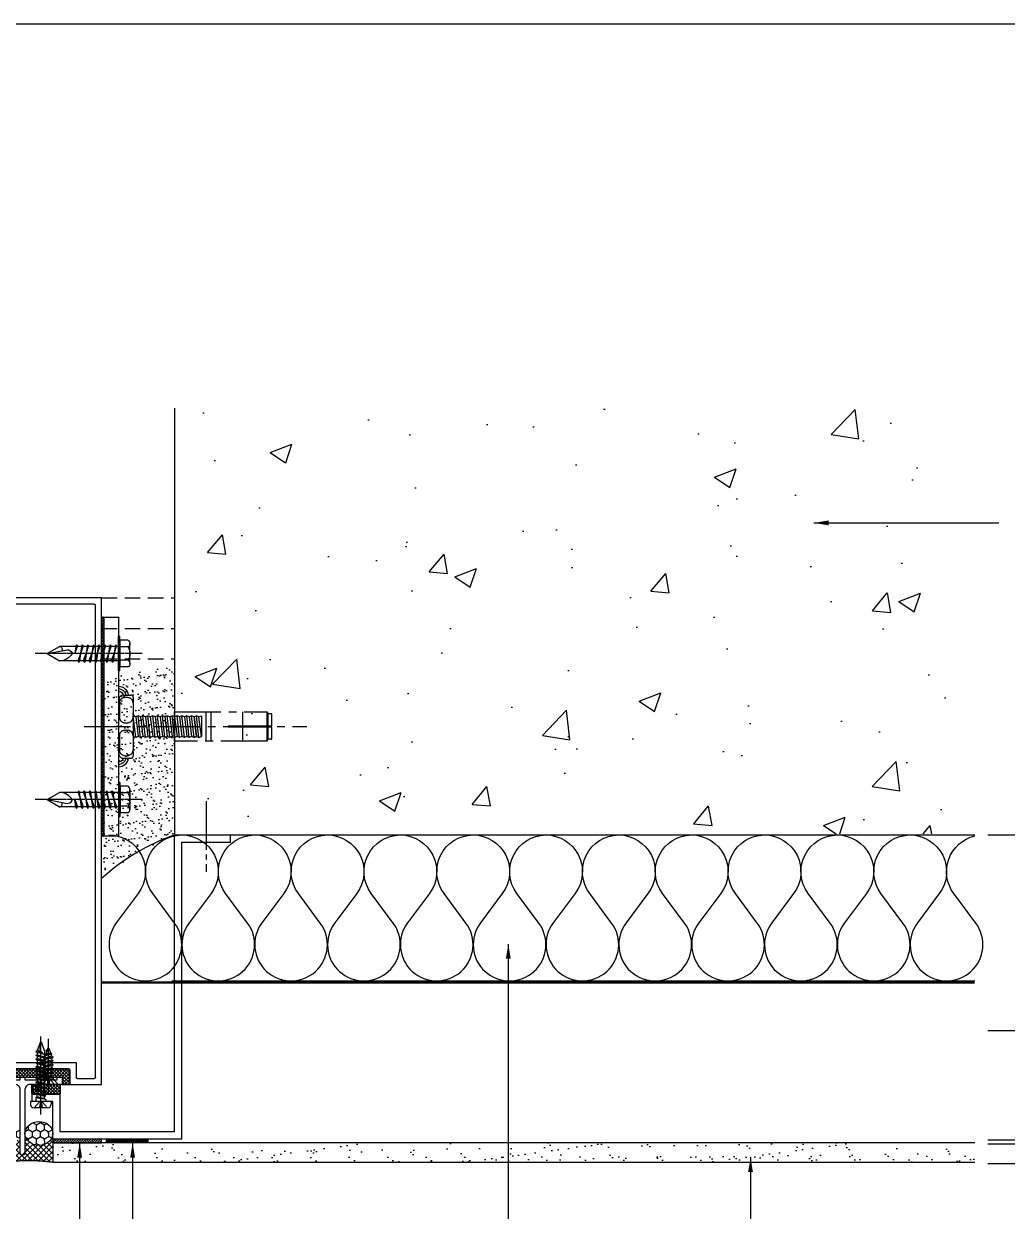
# Model space of a CAD drawing. Header units: millimetres. Extents: x 6755 to 21493, y 282 to 5565.
# Drawn here: x 12628.7 to 13032.9, y 2128 to 2616.1 of the extents above; entities that cross this region are included whole.
import ezdxf

# ---------------------------------------------------------------- set-up
doc = ezdxf.new("R2010")
doc.units = ezdxf.units.MM
doc.header["$MEASUREMENT"] = 0
for name, pattern in [('CEN3', [26, 20, -2, 2, -2]), ('CENTER', [7.75, 7.25, -0.25, 0, -0.25]), ('CENTER2', [28.575, 19.05, -3.175, 3.175, -3.175]), ('HIDDEN', [0.375, 0.25, -0.125]), ('HIDDEN2', [4.7625, 3.175, -1.5875])]:
    doc.linetypes.add(name, pattern=pattern)
for name, color, linetype, true_color in [('4', 4, 'Continuous', 0x00ffff), ('CENTER', 3, 'CENTER', 0x00ff00), ('Components', 7, 'Continuous', 0x000000), ('TE 07', 7, 'Continuous', 0x000000)]:
    doc.layers.add(name, color=color, linetype=linetype, true_color=true_color)
for name, color, linetype in [('5HAT', 5, 'Continuous'), ('AA-AXIS-LINE', 1, 'CEN3'), ('ACCY', 1, 'Continuous'), ('APPLICATION', 3, 'Continuous'), ('BREATHER', 150, 'Continuous'), ('Dims', 1, 'Continuous'), ('fastener', 1, 'Continuous'), ('INSULATION', 2, 'Continuous'), ('RUBBER', 134, 'Continuous'), ('Structure', 6, 'Continuous')]:
    doc.layers.add(name, color=color, linetype=linetype)
doc.dimstyles.new('Telling', dxfattribs={"dimscale": 2, "dimtxt": 3, "dimasz": 3, "dimexe": 1, "dimexo": 3, "dimgap": 1, "dimtad": 1, "dimdec": 1, "dimrnd": 1, "dimdsep": 46, "dimtxsty": 'Standard', "dimcen": 3, "dimclrd": 1, "dimclre": 1, "dimclrt": 2, "dimadec": 0, "dimazin": 0, "dimtfac": 1, "dimtdec": 1, "dimtofl": 0, "dimtmove": 0, "dimatfit": 0, "dimfxl": 1, "dimtolj": 1, "dimtzin": 0, "dimlwe": -1, "dimarcsym": 0})

# ---------------------------------------------------------------- blocks, each defined once
blk = doc.blocks.new('AL-TEMPLATE')
at = {"layer": 'TE 07'}
blk.add_lwpolyline([(1984.07, 1501.32), (2709.08, 1501.32), (2709.08, 935.18), (1984.07, 935.18)], close=True, dxfattribs=at)
blk = doc.blocks.new('mullion01')
at = {"layer": 'RUBBER'}
h = blk.add_hatch(dxfattribs=at)
h.set_pattern_fill('ANSI37', color=251, scale=0.3, angle=180, style=0)
h.set_pattern_definition([(225, (-26949.00855, -2633.5434), (0.67351921, -0.67351921), []), (315, (-26949.00855, -2633.5434), (0.67351921, 0.67351921), [])])
edge = h.paths.add_edge_path()
edge.add_arc((-3155.94, 9302.78), 0.5, 0, 90, ccw=False)
edge.add_line((-3155.44, 9302.78), (-3155.44, 9296.88))
edge.add_line((-3155.44, 9296.88), (-3158.49, 9296.88))
edge.add_line((-3158.49, 9296.88), (-3158.49, 9299.88))
edge.add_line((-3158.49, 9299.88), (-3174.84, 9299.88))
edge.add_line((-3174.84, 9299.88), (-3191.19, 9299.88))
edge.add_line((-3191.19, 9299.88), (-3191.19, 9296.88))
edge.add_line((-3191.19, 9296.88), (-3194.24, 9296.88))
edge.add_line((-3194.24, 9296.88), (-3194.24, 9302.78))
edge.add_arc((-3193.74, 9302.78), 0.5, 90, 180, ccw=False)
edge.add_line((-3193.74, 9303.28), (-3174.84, 9303.28))
edge.add_line((-3174.84, 9303.28), (-3155.94, 9303.28))
at = {"color": 251}
for p, q in [((-3207.34, 9296.88, 0), (-3207.34, 9496.88, 0)), ((-3207.34, 9496.88, 0), (-3142.34, 9496.88, 0)), ((-3204.84, 9299.88, 0), (-3204.84, 9493.88, 0)), ((-3204.34, 9494.38, 0), (-3145.34, 9494.38, 0)), ((-3144.84, 9493.88, 0), (-3144.84, 9299.88, 0)), ((-3142.34, 9496.88, 0), (-3142.34, 9296.88, 0)), ((-3196.84, 9305.88, 0), (-3196.84, 9299.88, 0)), ((-3152.84, 9305.88, 0), (-3196.84, 9305.88, 0)), ((-3155.84, 9303.38, 0), (-3193.84, 9303.38, 0)), ((-3152.84, 9299.88, 0), (-3152.84, 9305.88, 0)), ((-3197.34, 9299.38, 0), (-3204.34, 9299.38, 0)), ((-3155.34, 9296.88, 0), (-3155.34, 9302.88, 0)), ((-3145.34, 9299.38, 0), (-3152.34, 9299.38, 0)), ((-3194.34, 9296.88, 0), (-3207.34, 9296.88, 0)), ((-3155.34, 9296.88, 0), (-3067.44, 9296.88, 0)), ((-3142.34, 9296.88, 0), (-3155.34, 9296.88, 0))]:
    blk.add_line(p, q, dxfattribs=at)
at = {"color": 252}
blk.add_line((-3194.34, 9302.88, 0), (-3194.34, 9296.88, 0), dxfattribs=at)
at = {"color": 251, "elevation": 0}
blk.add_lwpolyline([(-3174.84, 9299.88), (-3175.84, 9299.88), (-3175.84, 9298.88), (-3189.09, 9298.88), (-3189.09, 9299.88), (-3191.09, 9299.88), (-3191.09, 9296.88), (-3185.76, 9296.88), (-3185.46, 9297.18), (-3185.16, 9296.88), (-3177.84, 9296.88, -0.414214), (-3175.84, 9294.88), (-3175.84, 9268.87, 0.414214), (-3174.84, 9267.87, 0.414214), (-3173.84, 9268.87), (-3173.84, 9294.88, -0.414214), (-3171.84, 9296.88), (-3164.51, 9296.88), (-3164.21, 9297.18), (-3163.91, 9296.88), (-3158.59, 9296.88), (-3158.59, 9299.88), (-3160.59, 9299.88), (-3160.59, 9298.88), (-3173.84, 9298.88), (-3173.84, 9299.88), (-3174.84, 9299.88)], format="xyb", dxfattribs=at)
at = {"color": 251}
for centre, start, end in [((-3204.34, 9493.88, 0), 90, 180), ((-3145.34, 9493.88, 0), 0, 90), ((-3155.84, 9302.88, 0), 0, 90), ((-3204.34, 9299.88, 0), 180, 270), ((-3197.34, 9299.88, 0), 270, 360), ((-3152.34, 9299.88, 0), 180, 270), ((-3145.34, 9299.88, 0), 270, 360)]:
    blk.add_arc(centre, 0.5, start, end, dxfattribs=at)
at = {"color": 252}
blk.add_arc((-3193.84, 9302.88, 0), 0.5, 90, 180, dxfattribs=at)
at = {"layer": 'fastener', "color": 252}
for p, q in [((-3185.46, 9293.13, 0), (-3185.46, 9315.67, 0)), ((-3164.21, 9293.13, 0), (-3164.21, 9315.67, 0)), ((-3186.8, 9308.5, 0), (-3187.46, 9308.21, 0)), ((-3186.92, 9307.9, 0), (-3187.46, 9308.21, 0)), ((-3183.46, 9307.43, 0), (-3187.46, 9308.21, 0)), ((-3186.34, 9309.86, 0), (-3186.94, 9309.65, 0)), ((-3186.5, 9309.39, 0), (-3186.94, 9309.65, 0)), ((-3183.8, 9309.09, 0), (-3186.94, 9309.65, 0)), ((-3186.5, 9309.39, 0), (-3186.8, 9308.5, 0)), ((-3186.8, 9308.5, 0), (-3184.01, 9307.74, 0)), ((-3184.24, 9308.84, 0), (-3186.5, 9309.39, 0)), ((-3185.68, 9311.77, 0), (-3186.34, 9309.86, 0)), ((-3186.34, 9309.86, 0), (-3184.43, 9309.4, 0)), ((-3185.46, 9311.01, 0), (-3185.03, 9311.13, 0)), ((-3184.84, 9310.57, 0), (-3185.46, 9311.01, 0)), ((-3184.39, 9310.83, 0), (-3185.46, 9311.01, 0)), ((-3185.25, 9311.77, 0), (-3185.03, 9311.13, 0)), ((-3185.03, 9311.13, 0), (-3184.39, 9310.83, 0)), ((-3184.84, 9310.57, 0), (-3184.39, 9310.83, 0)), ((-3184.84, 9310.57, 0), (-3184.43, 9309.4, 0)), ((-3184.43, 9309.4, 0), (-3183.8, 9309.09, 0)), ((-3184.24, 9308.84, 0), (-3183.8, 9309.09, 0)), ((-3184.24, 9308.84, 0), (-3184.08, 9308.38, 0)), ((-3165.55, 9308.5, 0), (-3166.21, 9308.21, 0)), ((-3165.67, 9307.9, 0), (-3166.21, 9308.21, 0)), ((-3162.21, 9307.43, 0), (-3166.21, 9308.21, 0)), ((-3165.09, 9309.86, 0), (-3165.69, 9309.65, 0)), ((-3165.25, 9309.39, 0), (-3165.69, 9309.65, 0)), ((-3162.55, 9309.09, 0), (-3165.69, 9309.65, 0)), ((-3165.25, 9309.39, 0), (-3165.55, 9308.5, 0)), ((-3165.55, 9308.5, 0), (-3162.76, 9307.74, 0)), ((-3162.99, 9308.84, 0), (-3165.25, 9309.39, 0)), ((-3164.43, 9311.77, 0), (-3165.09, 9309.86, 0)), ((-3165.09, 9309.86, 0), (-3163.18, 9309.4, 0)), ((-3164.21, 9311.01, 0), (-3163.78, 9311.13, 0)), ((-3163.59, 9310.57, 0), (-3164.21, 9311.01, 0)), ((-3163.14, 9310.83, 0), (-3164.21, 9311.01, 0)), ((-3164, 9311.77, 0), (-3163.78, 9311.13, 0)), ((-3163.78, 9311.13, 0), (-3163.14, 9310.83, 0)), ((-3163.59, 9310.57, 0), (-3163.14, 9310.83, 0)), ((-3163.59, 9310.57, 0), (-3163.18, 9309.4, 0)), ((-3163.18, 9309.4, 0), (-3162.55, 9309.09, 0)), ((-3162.99, 9308.84, 0), (-3162.55, 9309.09, 0)), ((-3162.99, 9308.84, 0), (-3162.83, 9308.38, 0)), ((-3186.92, 9306.95, 0), (-3187.46, 9306.64, 0)), ((-3186.92, 9306.33, 0), (-3187.46, 9306.64, 0)), ((-3183.46, 9305.85, 0), (-3187.46, 9306.64, 0)), ((-3186.92, 9305.38, 0), (-3187.46, 9305.06, 0)), ((-3186.92, 9304.75, 0), (-3187.46, 9305.06, 0)), ((-3183.46, 9304.28, 0), (-3187.46, 9305.06, 0)), ((-3186.92, 9303.8, 0), (-3187.46, 9303.49, 0)), ((-3183.46, 9302.7, 0), (-3187.46, 9303.49, 0)), ((-3186.92, 9303.18, 0), (-3187.46, 9303.49, 0)), ((-3186.92, 9307.9, 0), (-3186.92, 9306.95, 0)), ((-3184.01, 9307.11, 0), (-3186.92, 9307.9, 0)), ((-3186.92, 9306.95, 0), (-3184.01, 9306.17, 0)), ((-3186.92, 9306.33, 0), (-3186.92, 9305.38, 0)), ((-3184.01, 9305.54, 0), (-3186.92, 9306.33, 0)), ((-3186.92, 9305.38, 0), (-3184.01, 9304.59, 0)), ((-3186.92, 9304.75, 0), (-3186.92, 9303.8, 0)), ((-3184.01, 9303.96, 0), (-3186.92, 9304.75, 0)), ((-3186.92, 9303.8, 0), (-3184.01, 9303.02, 0)), ((-3186.92, 9303.18, 0), (-3186.92, 9302.23, 0)), ((-3184.01, 9302.39, 0), (-3186.92, 9303.18, 0)), ((-3184.01, 9307.92, 0), (-3184.01, 9307.74, 0)), ((-3184.01, 9307.74, 0), (-3183.46, 9307.43, 0)), ((-3184.01, 9307.11, 0), (-3183.46, 9307.43, 0)), ((-3184.01, 9307.11, 0), (-3184.01, 9306.17, 0)), ((-3184.01, 9306.17, 0), (-3183.46, 9305.85, 0)), ((-3184.01, 9305.54, 0), (-3183.46, 9305.85, 0)), ((-3184.01, 9305.54, 0), (-3184.01, 9304.59, 0)), ((-3184.01, 9304.59, 0), (-3183.46, 9304.28, 0)), ((-3184.01, 9303.96, 0), (-3183.46, 9304.28, 0)), ((-3184.01, 9303.96, 0), (-3184.01, 9303.02, 0)), ((-3165.67, 9306.95, 0), (-3166.21, 9306.64, 0)), ((-3165.67, 9306.33, 0), (-3166.21, 9306.64, 0)), ((-3162.21, 9305.85, 0), (-3166.21, 9306.64, 0)), ((-3165.67, 9305.38, 0), (-3166.21, 9305.06, 0)), ((-3165.67, 9304.75, 0), (-3166.21, 9305.06, 0)), ((-3162.21, 9304.28, 0), (-3166.21, 9305.06, 0)), ((-3165.67, 9303.8, 0), (-3166.21, 9303.49, 0)), ((-3162.21, 9302.7, 0), (-3166.21, 9303.49, 0)), ((-3165.67, 9303.18, 0), (-3166.21, 9303.49, 0)), ((-3165.67, 9307.9, 0), (-3165.67, 9306.95, 0)), ((-3162.76, 9307.11, 0), (-3165.67, 9307.9, 0)), ((-3165.67, 9306.95, 0), (-3162.76, 9306.17, 0)), ((-3165.67, 9306.33, 0), (-3165.67, 9305.38, 0)), ((-3162.76, 9305.54, 0), (-3165.67, 9306.33, 0)), ((-3165.67, 9305.38, 0), (-3162.76, 9304.59, 0)), ((-3165.67, 9304.75, 0), (-3165.67, 9303.8, 0)), ((-3162.76, 9303.96, 0), (-3165.67, 9304.75, 0)), ((-3165.67, 9303.8, 0), (-3162.76, 9303.02, 0)), ((-3165.67, 9303.18, 0), (-3165.67, 9302.23, 0)), ((-3162.76, 9302.39, 0), (-3165.67, 9303.18, 0)), ((-3162.76, 9307.92, 0), (-3162.76, 9307.74, 0)), ((-3162.76, 9307.74, 0), (-3162.21, 9307.43, 0)), ((-3162.76, 9307.11, 0), (-3162.21, 9307.43, 0)), ((-3162.76, 9307.11, 0), (-3162.76, 9306.17, 0)), ((-3162.76, 9306.17, 0), (-3162.21, 9305.85, 0)), ((-3162.76, 9305.54, 0), (-3162.21, 9305.85, 0)), ((-3162.76, 9305.54, 0), (-3162.76, 9304.59, 0)), ((-3162.76, 9304.59, 0), (-3162.21, 9304.28, 0)), ((-3162.76, 9303.96, 0), (-3162.21, 9304.28, 0)), ((-3162.76, 9303.96, 0), (-3162.76, 9303.02, 0)), ((-3189.43, 9296.88, 0), (-3187.46, 9299.22, 0)), ((-3188.02, 9296.88, 0), (-3185.63, 9299.54, 0)), ((-3186.92, 9302.23, 0), (-3187.46, 9301.91, 0)), ((-3183.46, 9301.13, 0), (-3187.46, 9301.91, 0)), ((-3186.92, 9301.6, 0), (-3187.46, 9301.91, 0)), ((-3186.92, 9300.65, 0), (-3187.46, 9300.34, 0)), ((-3187.46, 9300.34, 0), (-3187.46, 9299.22, 0)), ((-3183.46, 9299.55, 0), (-3187.46, 9300.34, 0)), ((-3183.46, 9299.22, 0), (-3187.46, 9299.22, 0)), ((-3184.01, 9301.44, 0), (-3186.92, 9302.23, 0)), ((-3186.92, 9301.6, 0), (-3186.92, 9300.65, 0)), ((-3184.01, 9300.81, 0), (-3186.92, 9301.6, 0)), ((-3184.01, 9299.87, 0), (-3186.92, 9300.65, 0)), ((-3185.63, 9299.54, 0), (-3185.93, 9296.88, 0)), ((-3185.29, 9299.54, 0), (-3185, 9296.88, 0)), ((-3185.29, 9299.54, 0), (-3182.91, 9296.88, 0)), ((-3184.01, 9303.02, 0), (-3183.46, 9302.7, 0)), ((-3184.01, 9302.39, 0), (-3183.46, 9302.7, 0)), ((-3184.01, 9302.39, 0), (-3184.01, 9301.44, 0)), ((-3184.01, 9301.44, 0), (-3183.46, 9301.13, 0)), ((-3184.01, 9300.81, 0), (-3183.46, 9301.13, 0)), ((-3184.01, 9300.81, 0), (-3184.01, 9299.87, 0)), ((-3184.01, 9299.87, 0), (-3183.46, 9299.55, 0)), ((-3183.46, 9299.55, 0), (-3183.46, 9299.22, 0)), ((-3181.5, 9296.88, 0), (-3183.46, 9299.22, 0)), ((-3168.18, 9296.88, 0), (-3166.21, 9299.22, 0)), ((-3166.77, 9296.88, 0), (-3164.38, 9299.54, 0)), ((-3165.67, 9302.23, 0), (-3166.21, 9301.91, 0)), ((-3162.21, 9301.13, 0), (-3166.21, 9301.91, 0)), ((-3165.67, 9301.6, 0), (-3166.21, 9301.91, 0)), ((-3165.67, 9300.65, 0), (-3166.21, 9300.34, 0)), ((-3166.21, 9300.34, 0), (-3166.21, 9299.22, 0)), ((-3162.21, 9299.55, 0), (-3166.21, 9300.34, 0)), ((-3162.21, 9299.22, 0), (-3166.21, 9299.22, 0)), ((-3162.76, 9301.44, 0), (-3165.67, 9302.23, 0)), ((-3165.67, 9301.6, 0), (-3165.67, 9300.65, 0)), ((-3162.76, 9300.81, 0), (-3165.67, 9301.6, 0)), ((-3162.76, 9299.87, 0), (-3165.67, 9300.65, 0)), ((-3164.38, 9299.54, 0), (-3164.68, 9296.88, 0)), ((-3164.04, 9299.54, 0), (-3163.75, 9296.88, 0)), ((-3164.04, 9299.54, 0), (-3161.66, 9296.88, 0)), ((-3162.76, 9303.02, 0), (-3162.21, 9302.7, 0)), ((-3162.76, 9302.39, 0), (-3162.21, 9302.7, 0)), ((-3162.76, 9302.39, 0), (-3162.76, 9301.44, 0)), ((-3162.76, 9301.44, 0), (-3162.21, 9301.13, 0)), ((-3162.76, 9300.81, 0), (-3162.21, 9301.13, 0)), ((-3162.76, 9300.81, 0), (-3162.76, 9299.87, 0)), ((-3162.76, 9299.87, 0), (-3162.21, 9299.55, 0)), ((-3162.21, 9299.55, 0), (-3162.21, 9299.22, 0)), ((-3160.25, 9296.88, 0), (-3162.21, 9299.22, 0)), ((-3181.5, 9296.88, 0), (-3189.43, 9296.88, 0)), ((-3160.25, 9296.88, 0), (-3168.18, 9296.88, 0))]:
    blk.add_line(p, q, dxfattribs=at)
for centre, radius, start, end in [((-3185.46, 9311.68, 0), 0.236, 22.5, 157.5), ((-3185.42, 9307.92, 0), 1.42, 0, 18.9224), ((-3164.21, 9311.68, 0), 0.236, 22.5, 157.5), ((-3164.17, 9307.92, 0), 1.42, 0, 18.9224), ((-3185.46, 9299.38, 0), 0.229, 41.9191, 138.0809), ((-3164.21, 9299.38, 0), 0.229, 41.9191, 138.0809)]:
    blk.add_arc(centre, radius, start, end, dxfattribs=at)
at = {"layer": 'RUBBER', "color": 251, "elevation": 0}
blk.add_lwpolyline([(-3155.94, 9303.28, -0.414214), (-3155.44, 9302.78), (-3155.44, 9296.88), (-3158.49, 9296.88), (-3158.49, 9299.88), (-3174.84, 9299.88), (-3191.19, 9299.88), (-3191.19, 9296.88), (-3194.24, 9296.88), (-3194.24, 9302.78, -0.414214), (-3193.74, 9303.28), (-3174.84, 9303.28)], format="xyb", close=True, dxfattribs=at)
blk = doc.blocks.new('A$C7FCB1D19')
at = {"layer": 'ACCY', "color": 1}
for p, q in [((-2.6, -2.79), (-2.6, 2.79)), ((0, 4.3), (-1.09, 4.3)), ((0, -4.3), (0, 4.3)), ((1.59, 2), (0, 2)), ((0.8, -2), (1.59, 2)), ((1.11, -1.46), (1.9, 1.46)), ((1.9, 1.46), (1.59, 2)), ((1.9, 1.46), (2.85, 1.46)), ((2.06, -1.46), (2.85, 1.46)), ((2.38, -2), (3.16, 2)), ((2.69, -1.46), (3.48, 1.46)), ((2.85, 1.46), (3.16, 2)), ((3.48, 1.46), (3.16, 2)), ((3.48, 1.46), (4.42, 1.46)), ((3.64, -1.46), (4.42, 1.46)), ((3.95, -2), (4.74, 2)), ((4.26, -1.46), (5.05, 1.46)), ((4.42, 1.46), (4.74, 2)), ((5.05, 1.46), (4.74, 2)), ((6, 1.46), (5.05, 1.46)), ((5.21, -1.46), (6, 1.46)), ((5.53, -2), (6.31, 2)), ((5.84, -1.46), (6.63, 1.46)), ((6, 1.46), (6.31, 2)), ((6.63, 1.46), (6.31, 2)), ((7.57, 1.46), (6.63, 1.46)), ((6.79, -1.46), (7.57, 1.46)), ((7.1, -2), (7.89, 2)), ((7.41, -1.46), (8.2, 1.46)), ((7.57, 1.46), (7.89, 2)), ((8.2, 1.46), (7.89, 2)), ((9.15, 1.46), (8.2, 1.46)), ((8.36, -1.46), (9.15, 1.46)), ((8.68, -2), (9.46, 2)), ((8.99, -1.46), (9.78, 1.46)), ((9.15, 1.46), (9.46, 2)), ((9.78, 1.46), (9.46, 2)), ((10.72, 1.46), (9.78, 1.46)), ((9.94, -1.46), (10.72, 1.46)), ((10.25, -2), (11.04, 2)), ((10.56, -1.46), (11.35, 1.46)), ((10.72, 1.46), (11.04, 2)), ((11.35, 1.46), (11.04, 2)), ((12.3, 1.46), (11.35, 1.46)), ((11.51, -1.46), (12.3, 1.46)), ((11.82, -2), (12.61, 2)), ((12.14, -1.46), (12.93, 1.46)), ((12.3, 1.46), (12.61, 2)), ((12.93, 1.46), (12.61, 2)), ((13.87, 1.46), (12.93, 1.46)), ((13.09, -1.46), (13.87, 1.46)), ((13.4, -2), (14.19, 2)), ((13.71, -1.46), (14.5, 1.46)), ((13.87, 1.46), (14.19, 2)), ((14.5, 1.46), (14.19, 2)), ((15.45, 1.46), (14.5, 1.46)), ((14.66, -1.46), (15.45, 1.46)), ((14.97, -2), (15.76, 2)), ((15.29, -1.46), (16.08, 1.46)), ((15.45, 1.46), (15.76, 2)), ((16.08, 1.46), (15.76, 2)), ((17.02, 1.46), (16.08, 1.46)), ((16.24, -1.46), (17.02, 1.46)), ((16.55, -2), (17.34, 2)), ((16.86, -1.46), (17.65, 1.46)), ((17.02, 1.46), (17.34, 2)), ((17.65, 1.46), (17.34, 2)), ((18.6, 1.46), (17.65, 1.46)), ((17.81, -1.46), (18.6, 1.46)), ((18.12, -2), (18.91, 2)), ((19.22, 1.46), (18.44, -1.46)), ((18.6, 1.46), (18.91, 2)), ((19.22, 1.46), (18.91, 2)), ((19.08, -1.46), (20.68, 0)), ((20.17, 1.46), (19.22, 1.46)), ((19.48, -1.09), (20.8, 1.46)), ((19.48, -1.09), (20.17, 1.46)), ((20.17, 1.46), (20.49, 2)), ((20.8, 1.46), (20.49, 2)), ((20.92, 1.46), (20.8, 1.46)), ((24.3, 0.22), (21.01, 1.44)), ((0, -4.3), (-1.09, -4.3)), ((0.8, -2), (0, -2)), ((1.11, -1.46), (0.8, -2)), ((1.11, -1.46), (2.06, -1.46)), ((2.06, -1.46), (2.38, -2)), ((2.69, -1.46), (2.38, -2)), ((2.69, -1.46), (3.64, -1.46)), ((3.64, -1.46), (3.95, -2)), ((4.26, -1.46), (3.95, -2)), ((5.21, -1.46), (4.26, -1.46)), ((5.21, -1.46), (4.26, -1.46)), ((5.21, -1.46), (5.53, -2)), ((5.84, -1.46), (5.53, -2)), ((6.79, -1.46), (5.84, -1.46)), ((6.79, -1.46), (7.1, -2)), ((7.41, -1.46), (7.1, -2)), ((8.36, -1.46), (7.41, -1.46)), ((8.36, -1.46), (8.68, -2)), ((8.99, -1.46), (8.68, -2)), ((9.94, -1.46), (8.99, -1.46)), ((9.94, -1.46), (10.25, -2)), ((10.56, -1.46), (10.25, -2)), ((11.51, -1.46), (10.56, -1.46)), ((11.51, -1.46), (11.82, -2)), ((12.14, -1.46), (11.82, -2)), ((13.09, -1.46), (12.14, -1.46)), ((13.09, -1.46), (13.4, -2)), ((13.71, -1.46), (13.4, -2)), ((14.66, -1.46), (13.71, -1.46)), ((14.66, -1.46), (14.97, -2)), ((15.29, -1.46), (14.97, -2)), ((16.24, -1.46), (15.29, -1.46)), ((16.24, -1.46), (16.55, -2)), ((16.86, -1.46), (16.55, -2)), ((17.81, -1.46), (16.86, -1.46)), ((17.81, -1.46), (18.12, -2)), ((18.44, -1.46), (18.12, -2)), ((20.92, -1.46), (18.44, -1.46)), ((24.3, -0.22), (21.01, -1.44))]:
    blk.add_line(p, q, dxfattribs=at)
at = {"layer": 'ACCY', "color": 1, "linetype": 'HIDDEN2'}
for p, q in [((-2.6, 2.79), (0.36, 0.19)), ((0.36, 0.19), (-2.6, 0.51)), ((0.36, -0.19), (-2.6, -2.79)), ((0.36, -0.19), (-2.6, -0.51))]:
    blk.add_line(p, q, dxfattribs=at)
at = {"layer": 'ACCY', "color": 1}
blk.add_lwpolyline([(-5.28, 0), (26.71, 0)], dxfattribs=at)
for centre, radius, start, end in [((-1.09, 2.79), 1.51, 90, 180), ((22.94, -0.34), 2.29, 133.4258, 171.3601), ((22.56, -3.48), 3.95, 61.537, 118.463), ((20.92, 1.16), 0.3, 71.0776, 90), ((24.21, 0), 0.236, 292.5, 67.5), ((-1.09, -2.79), 1.51, 180, 270), ((20.92, -1.16), 0.3, 270, 288.9224)]:
    blk.add_arc(centre, radius, start, end, dxfattribs=at)
at = {"layer": 'ACCY', "color": 1, "linetype": 'HIDDEN2'}
blk.add_arc((0.18, 0), 0.261, 311.9191, 48.0809, dxfattribs=at)
blk = doc.blocks.new('A$C7A27088F')
at = {"layer": 'CENTER', "color": 251}
blk.add_line((-9, 0), (34.96, 0), dxfattribs=at)
at = {"layer": 'fastener', "color": 251}
for p, q in [((-3.25, 5.48), (0, 5.48)), ((0, -5.48), (0, 5.48)), ((0.15, -7), (0.15, 7)), ((0.15, 7), (0.65, 7)), ((0.65, -7), (0.65, 7)), ((-4, -4.11), (-4, 4.11)), ((-3.25, 2.74), (0, 2.74)), ((0, 3), (0.15, 3)), ((0.65, 3), (1.49, 3)), ((1.83, 3.6), (1.49, 3)), ((3.54, -3), (1.49, 3)), ((1.83, 3.6), (3.19, -3.6)), ((1.83, 3.6), (2.11, 3)), ((2.11, 3), (2.91, -3)), ((2.11, 3), (3.79, 3)), ((4.13, 3.6), (3.79, 3)), ((5.84, -3), (3.79, 3)), ((4.13, 3.6), (5.49, -3.6)), ((4.13, 3.6), (4.41, 3)), ((4.41, 3), (5.21, -3)), ((4.41, 3), (6.09, 3)), ((6.43, 3.6), (6.09, 3)), ((8.14, -3), (6.09, 3)), ((6.43, 3.6), (7.79, -3.6)), ((6.43, 3.6), (6.71, 3)), ((6.71, 3), (7.51, -3)), ((6.71, 3), (8.39, 3)), ((8.73, 3.6), (8.39, 3)), ((10.44, -3), (8.39, 3)), ((8.73, 3.6), (10.09, -3.6)), ((8.73, 3.6), (9.01, 3)), ((9.01, 3), (10.69, 3)), ((9.01, 3), (9.81, -3)), ((11.03, 3.6), (10.69, 3)), ((12.74, -3), (10.69, 3)), ((11.03, 3.6), (12.39, -3.6)), ((11.03, 3.6), (11.31, 3)), ((11.31, 3), (12.11, -3)), ((11.31, 3), (12.99, 3)), ((13.33, 3.6), (12.99, 3)), ((15.04, -3), (12.99, 3)), ((13.33, 3.6), (14.69, -3.6)), ((13.33, 3.6), (13.61, 3)), ((13.61, 3), (14.41, -3)), ((13.61, 3), (15.29, 3)), ((15.63, 3.6), (15.29, 3)), ((17.34, -3), (15.29, 3)), ((15.63, 3.6), (16.99, -3.6)), ((15.63, 3.6), (15.91, 3)), ((15.75, 3), (17.59, 3)), ((15.91, 3), (16.71, -3)), ((17.93, 3.6), (17.59, 3)), ((18.61, 0), (17.59, 3)), ((17.93, 3.6), (18.61, 0)), ((17.93, 3.6), (18.21, 3)), ((18.21, 3), (24.97, 3)), ((18.21, 3), (18.61, 0)), ((29.96, 0), (21.86, 1.53)), ((29.96, 0), (24.97, 3)), ((29.96, 0), (24.97, -3)), ((-3.25, -2.74), (0, -2.74)), ((0, -3), (0.15, -3)), ((0.65, -3), (2.91, -3)), ((2.91, -3), (3.19, -3.6)), ((3.54, -3), (3.19, -3.6)), ((3.54, -3), (5.21, -3)), ((5.21, -3), (5.49, -3.6)), ((5.84, -3), (5.49, -3.6)), ((5.84, -3), (7.51, -3)), ((7.51, -3), (7.79, -3.6)), ((8.14, -3), (7.79, -3.6)), ((8.14, -3), (9.81, -3)), ((9.81, -3), (10.09, -3.6)), ((10.44, -3), (10.09, -3.6)), ((10.44, -3), (12.11, -3)), ((12.11, -3), (12.39, -3.6)), ((12.74, -3), (12.39, -3.6)), ((12.74, -3), (14.41, -3)), ((14.41, -3), (14.69, -3.6)), ((15.04, -3), (14.69, -3.6)), ((15.04, -3), (16.71, -3)), ((16.71, -3), (16.99, -3.6)), ((17.34, -3), (16.99, -3.6)), ((17.34, -3), (24.97, -3)), ((-3.25, -5.48), (0, -5.48)), ((0.15, -7), (0.65, -7))]:
    blk.add_line(p, q, dxfattribs=at)
for centre, radius, start, end in [((-2.38, 4.11), 1.62, 122.5593, 237.4407), ((1.37, 0), 5.37, 149.357, 210.643), ((20.07, 0.27), 0.3, 154.7377, 207.4923), ((21.61, -0.45), 2, 82.8691, 154.7377), ((24.97, 2.82), 5.82, 207.4923, 269.9658), ((25.26, 1.62), 1.41, 101.8729, 199.7804), ((-2.38, -4.11), 1.62, 122.5593, 237.4407)]:
    blk.add_arc(centre, radius, start, end, dxfattribs=at)
blk = doc.blocks.new('A$C37704C2F')
at = {"color": 252, "linetype": 'CENTER2'}
for p, q in [((13, 91.58), (13, 0)), ((0, 75.37), (0, 72.37)), ((24, 77.37), (2, 77.37)), ((9.37, 77.07), (3.26, 77.07)), ((22.87, 77.07), (16.76, 77.07)), ((26, 75.37), (26, 72.37)), ((25, 71.37), (1, 71.37)), ((9.37, 71.47), (3.26, 71.47)), ((8.5, 70.37), (9, 71.37)), ((8.5, 70.37), (17.5, 71.37)), ((9, 69.37), (8.5, 70.37)), ((8.5, 68.37), (9, 69.37)), ((8.5, 68.37), (17.5, 69.37)), ((9, 67.37), (8.5, 68.37)), ((17, 70.37), (9, 69.37)), ((17, 70.37), (9, 69.37)), ((17, 68.37), (9, 67.37)), ((17, 68.37), (9, 67.37)), ((22.87, 71.47), (16.76, 71.47)), ((17, 70.37), (17.5, 71.37)), ((17.5, 69.37), (17, 70.37)), ((17, 68.37), (17.5, 69.37)), ((17.5, 67.37), (17, 68.37)), ((8.5, 66.37), (9, 67.37)), ((8.5, 66.37), (17.5, 67.37)), ((9, 65.37), (8.5, 66.37)), ((8.5, 64.37), (9, 65.37)), ((8.5, 64.37), (17.5, 65.37)), ((9, 63.37), (8.5, 64.37)), ((17, 66.37), (9, 65.37)), ((17, 66.37), (9, 65.37)), ((17, 64.37), (9, 63.37)), ((17, 64.37), (9, 63.37)), ((17, 66.37), (17.5, 67.37)), ((17.5, 65.37), (17, 66.37)), ((17, 64.37), (17.5, 65.37)), ((17.5, 63.37), (17, 64.37)), ((8.5, 62.37), (9, 63.37)), ((8.5, 62.37), (17.5, 63.37)), ((9, 61.37), (8.5, 62.37)), ((8.5, 60.37), (9, 61.37)), ((8.5, 60.37), (17.5, 61.37)), ((9, 59.37), (8.5, 60.37)), ((8.5, 58.37), (9, 59.37)), ((8.5, 58.37), (17.5, 59.37)), ((17, 62.37), (9, 61.37)), ((17, 62.37), (9, 61.37)), ((17, 60.37), (9, 59.37)), ((17, 60.37), (9, 59.37)), ((17, 62.37), (17.5, 63.37)), ((17.5, 61.37), (17, 62.37)), ((17, 60.37), (17.5, 61.37)), ((17.5, 59.37), (17, 60.37)), ((17, 58.37), (17.5, 59.37)), ((7.05, 16.37, 0), (7.05, 54.37, 0)), ((7.05, 54.37, 0), (19.05, 54.37, 0)), ((9, 57.37), (8.5, 58.37)), ((8.5, 56.37), (9, 57.37)), ((8.5, 56.37), (17.5, 57.37)), ((9, 55.37), (8.5, 56.37)), ((8.5, 54.37), (9, 55.37)), ((8.5, 54.37), (17.5, 55.37)), ((9, 53.37), (8.5, 54.37)), ((17, 58.37), (9, 57.37)), ((17, 58.37), (9, 57.37)), ((17, 56.37), (9, 55.37)), ((17, 56.37), (9, 55.37)), ((17, 54.37), (9, 53.37)), ((17.5, 57.37), (17, 58.37)), ((17, 56.37), (17.5, 57.37)), ((17.5, 55.37), (17, 56.37)), ((17, 54.37), (17.5, 55.37)), ((17.5, 53.37), (17, 54.37)), ((19.05, 54.37, 0), (19.05, 16.37, 0)), ((8.5, 52.37), (9, 53.37)), ((8.5, 52.37), (17.5, 53.37)), ((9, 51.37), (8.5, 52.37)), ((8.5, 50.37), (9, 51.37)), ((8.5, 50.37), (17.5, 51.37)), ((9, 49.37), (8.5, 50.37)), ((8.5, 48.37), (9, 49.37)), ((8.5, 48.37), (17.5, 49.37)), ((8.5, 48.37), (9, 49.37)), ((8.5, 48.37), (17.5, 49.37)), ((17, 52.37), (9, 51.37)), ((17, 52.37), (9, 51.37)), ((17, 50.37), (9, 49.37)), ((17, 50.37), (9, 49.37)), ((17, 52.37), (17.5, 53.37)), ((17.5, 51.37), (17, 52.37)), ((17, 50.37), (17.5, 51.37)), ((17.5, 49.37), (17, 50.37)), ((17, 48.37), (17.5, 49.37)), ((9, 47.37), (8.5, 48.37)), ((8.5, 46.37), (9, 47.37)), ((8.5, 46.37), (17.5, 47.37)), ((8.5, 44.37, 0), (17.5, 45.37, 0)), ((17, 48.37), (9, 47.37)), ((17, 48.37), (9, 47.37)), ((17.5, 47.37), (17, 48.37)), ((17, 46.37, 0), (17.5, 47.37)), ((17.5, 45.37, 0), (17, 46.37, 0)), ((17, 44.37, 0), (17.5, 45.37, 0)), ((7.05, 41.37, 0), (19.05, 41.37, 0)), ((7.05, 39.37, 0), (19.05, 39.37, 0)), ((12.85, 14.37, 0), (12.85, 32.37, 0)), ((12.85, 32.37, 0), (13.25, 32.37, 0)), ((13.25, 14.37, 0), (13.25, 32.37, 0)), ((7.05, 26.37, 0), (12.85, 26.37, 0)), ((13.25, 26.37, 0), (19.05, 26.37, 0)), ((7.05, 16.37, 0), (12.85, 16.37, 0)), ((7.05, 16.37, 0), (7.8, 15.87, 0)), ((7.8, 15.87, 0), (12.85, 15.87, 0)), ((7.8, 14.87, 0), (7.8, 15.87, 0)), ((13.25, 16.37, 0), (19.05, 16.37, 0)), ((13.25, 15.87, 0), (18.3, 15.87, 0)), ((19.05, 16.37, 0), (18.3, 15.87, 0)), ((18.3, 14.87, 0), (18.3, 15.87, 0)), ((8.3, 14.37, 0), (12.85, 14.37, 0)), ((13.25, 14.37, 0), (17.8, 14.37, 0))]:
    blk.add_line(p, q, dxfattribs=at)
at = {"color": 252, "linetype": 'CENTER2', "elevation": 0}
blk.add_lwpolyline([(9, 45.37), (17, 46.37), (9, 45.37), (8.5, 46.37), (9, 45.37), (8.5, 44.37), (9, 43.37), (17, 44.37), (17.5, 43.37), (9, 43.37)], dxfattribs=at)
at = {"color": 252, "linetype": 'CENTER2'}
for centre, radius, start, end in [((2, 75.37), 2, 90, 180), ((4.36, 74.27), 3.36, 144.0136, 215.9864), ((3.26, 75.07), 2, 90, 144.0136), ((9.37, 75.07), 2, 19.3763, 90), ((7.09, 74.27), 4.41, 340.6237, 19.3763), ((17.86, 74.27), 3.36, 144.0136, 215.9864), ((16.76, 75.07), 2, 90, 144.0136), ((22.87, 75.07), 2, 19.3763, 90), ((24, 75.37), 2, 0, 90), ((20.59, 74.27), 4.41, 340.6237, 19.3763), ((1, 72.37), 1, 180, 270), ((3.26, 73.47), 2, 215.9864, 270), ((9.37, 73.47), 2, 270, 340.6237), ((16.76, 73.47), 2, 215.9864, 270), ((22.87, 73.47), 2, 270, 340.6237), ((25, 72.37), 1, 270, 0), ((8.3, 14.87, 0), 0.5, 180, 270), ((17.8, 14.87, 0), 0.5, 270, 0)]:
    blk.add_arc(centre, radius, start, end, dxfattribs=at)
blk = doc.blocks.new('*D100')
at = {"layer": 'Defpoints', "color": 0, "transparency": 16777216}
for p in [(13018.94, 2155.7), (13051.68, 2155.7), (13018.94, 2147.7)]:
    blk.add_point(p, dxfattribs=at)
at = {"layer": 'Dims', "color": 1, "lineweight": -2, "transparency": 16777216}
for p, q in [((13051.68, 2161.7), (13051.68, 2167.7)), ((13051.68, 2141.7), (13051.68, 2135.7))]:
    blk.add_line(p, q, dxfattribs=at)
at = {"layer": 'Dims', "color": 1, "transparency": 16777216}
for p, q in [((13024.94, 2155.7), (13053.68, 2155.7)), ((13024.94, 2147.7), (13053.68, 2147.7))]:
    blk.add_line(p, q, dxfattribs=at)
for points in [[(13050.68, 2161.7), (13052.68, 2161.7), (13051.68, 2155.7)], [(13050.68, 2141.7), (13052.68, 2141.7), (13051.68, 2147.7)]]:
    blk.add_solid(points, dxfattribs=at)
at = {"layer": 'Dims', "color": 2, "transparency": 16777216, "insert": (13046.68, 2151.7), "char_height": 6, "attachment_point": 5, "rotation": 90}
blk.add_mtext('\\A1;7', dxfattribs=at)
blk = doc.blocks.new('*D101')
at = {"layer": 'Defpoints', "color": 0, "transparency": 16777216}
for p in [(13018.94, 2202.3), (13051.68, 2202.3), (13018.94, 2157.3)]:
    blk.add_point(p, dxfattribs=at)
at = {"layer": 'Dims', "color": 1, "transparency": 16777216}
for p, q in [((13024.94, 2202.3), (13053.68, 2202.3)), ((13024.94, 2157.3), (13053.68, 2157.3))]:
    blk.add_line(p, q, dxfattribs=at)
at = {"layer": 'Dims', "color": 1, "lineweight": -2, "transparency": 16777216}
blk.add_line((13051.68, 2163.3), (13051.68, 2196.3), dxfattribs=at)
at = {"layer": 'Dims', "color": 1, "transparency": 16777216}
for points in [[(13050.68, 2196.3), (13052.68, 2196.3), (13051.68, 2202.3)], [(13050.68, 2163.3), (13052.68, 2163.3), (13051.68, 2157.3)]]:
    blk.add_solid(points, dxfattribs=at)
at = {"layer": 'Dims', "color": 2, "transparency": 16777216, "insert": (13046.68, 2179.8), "char_height": 6, "attachment_point": 5, "rotation": 90}
blk.add_mtext('\\A1;45', dxfattribs=at)
blk = doc.blocks.new('*D102')
at = {"layer": 'Defpoints', "color": 0, "transparency": 16777216}
for p in [(13019.57, 2282.7), (13051.68, 2282.7), (13019.57, 2202.3)]:
    blk.add_point(p, dxfattribs=at)
at = {"layer": 'Dims', "color": 1, "transparency": 16777216}
for p, q in [((13025.57, 2282.7), (13053.68, 2282.7)), ((13025.57, 2202.3), (13053.68, 2202.3))]:
    blk.add_line(p, q, dxfattribs=at)
at = {"layer": 'Dims', "color": 1, "lineweight": -2, "transparency": 16777216}
blk.add_line((13051.68, 2208.3), (13051.68, 2276.7), dxfattribs=at)
at = {"layer": 'Dims', "color": 1, "transparency": 16777216}
for points in [[(13050.68, 2276.7), (13052.68, 2276.7), (13051.68, 2282.7)], [(13050.68, 2208.3), (13052.68, 2208.3), (13051.68, 2202.3)]]:
    blk.add_solid(points, dxfattribs=at)
at = {"layer": 'Dims', "color": 2, "transparency": 16777216, "insert": (13046.68, 2242.5), "char_height": 6, "attachment_point": 5, "rotation": 90}
blk.add_mtext('\\A1;80', dxfattribs=at)
blk = doc.blocks.new('*D103')
at = {"layer": 'Defpoints', "color": 0, "transparency": 16777216}
for p in [(13018.94, 2282.7), (13072.9, 2282.7), (13018.94, 2147.7)]:
    blk.add_point(p, dxfattribs=at)
at = {"layer": 'Dims', "color": 1, "transparency": 16777216}
for p, q in [((13024.94, 2282.7), (13074.9, 2282.7)), ((13024.94, 2147.7), (13074.9, 2147.7))]:
    blk.add_line(p, q, dxfattribs=at)
at = {"layer": 'Dims', "color": 1, "lineweight": -2, "transparency": 16777216}
blk.add_line((13072.9, 2153.7), (13072.9, 2276.7), dxfattribs=at)
at = {"layer": 'Dims', "color": 1, "transparency": 16777216}
for points in [[(13071.9, 2276.7), (13073.9, 2276.7), (13072.9, 2282.7)], [(13071.9, 2153.7), (13073.9, 2153.7), (13072.9, 2147.7)]]:
    blk.add_solid(points, dxfattribs=at)
at = {"layer": 'Dims', "color": 2, "transparency": 16777216, "insert": (13067.9, 2215.2), "char_height": 6, "attachment_point": 5, "rotation": 90}
blk.add_mtext('\\A1;135', dxfattribs=at)

msp = doc.modelspace()

# ---------------------------------------------------------------- hatches: boundary and pattern name
h = msp.add_hatch()
h.set_pattern_fill('AR-SAND', color=8, scale=0.1)
h.set_pattern_definition([(37.5, (11610.597, -6986.9515), (-0.1600031, 4.8941324), [0, -3.8608, 0, -4.318, 0, -4.1275]), (7.5, (11610.597, -6986.9515), (4.495233, 7.168251), [0, -2.0828, 0, -3.4798, 0, -1.3335]), (327.5, (11607.473, -6986.9515), (7.9099237, 0.0143718), [0, -1.27, 0, -4.572, 0, -5.969]), (317.5, (11607.473, -6986.9515), (7.6355645, 2.229293), [0, -0.635, 0, -2.9972, 0, -3.429])])
edge = h.paths.add_edge_path()
edge.add_line((12690.736, 2351.536), (12690.736, 2282.696))
edge.add_line((12690.736, 2282.696), (12674.834, 2275.224))
edge.add_line((12674.834, 2275.224), (12660.736, 2264.992))
edge.add_line((12660.736, 2264.992), (12660.736, 2291.592))
edge.add_line((12660.736, 2291.592), (12660.736, 2345.978))
edge.add_arc((12699.055, 2222.88), 128.924, 93.69949, 107.29059, ccw=False)
h = msp.add_hatch()
h.set_pattern_fill('HONEY', color=8, scale=0.6, angle=89.82845, style=0)
h.set_pattern_definition([(90.1715461, (75367.3812, -218333.4227), (1.641215524, 2.862426694), [1.905, -3.81]), (330.1715461, (75367.3812, -218333.4227), (1.658326471, -2.852547684), [1.905, -3.81]), (30.1715461, (75367.3812, -218333.4227), (3.299541996, 0.00987901), [-3.81, 1.905])])
edge = h.paths.add_edge_path()
edge.add_ellipse((12623.571, 2159.976), major_axis=(0, -3.687), ratio=0.9939438, start_angle=0, end_angle=360)
edge = h.paths.add_edge_path()
edge.add_ellipse((12634.986, 2159.976), major_axis=(-5.75, 0), ratio=0.8482618, start_angle=0, end_angle=360)
h = msp.add_hatch()
h.set_pattern_fill('JIS_WOOD', color=256, style=0)
h.set_pattern_definition([(45, (17775.787, -1842.861), (-0.5, 0.5), [])])
h.paths.add_polyline_path([(12660.736, 2157.696), (12640.736, 2157.696), (12640.736, 2156.096), (12660.736, 2156.096)])
h = msp.add_hatch()
h.set_pattern_fill('NET3', color=256, scale=0.15, style=0)
h.set_pattern_definition([(0, (17839.294, -1842.86097), (0, 0.47625), []), (60, (17839.294, -1842.86097), (-0.4124446, 0.238125), []), (120, (17839.294, -1842.86097), (-0.4124446, -0.238125), [])])
h.paths.add_polyline_path([(12679.743, 2157.196, 0.4142136), (12679.243, 2157.696), (12663.243, 2157.696, 0.4142136), (12662.743, 2157.196), (12662.743, 2156.596, 0.4142136), (12663.243, 2156.096), (12679.243, 2156.096, 0.4142136), (12679.743, 2156.596)])
at = {"layer": '4'}
h = msp.add_hatch(dxfattribs=at)
h.set_pattern_fill('AR-SAND', color=30, scale=0.2, style=0)
h.set_pattern_definition([(37.5, (10173.0325, -2513.0974), (-0.320006, 9.788265), [0, -7.7216, 0, -8.636, 0, -8.255]), (7.5, (10173.033, -2513.097), (8.990466, 14.336502), [0, -4.1656, 0, -6.9596, 0, -2.667]), (327.5, (10166.784, -2513.0974), (15.819847, 0.028744), [0, -2.54, 0, -9.144, 0, -11.938]), (317.5, (10166.784, -2513.097), (15.27113, 4.458586), [0, -1.27, 0, -5.9944, 0, -6.858])])
h.paths.add_polyline_path([(12640.736, 2156.096), (12640.736, 2148.096), (13019.566, 2148.096), (13019.566, 2156.096)])
at = {"layer": '5HAT', "linetype": 'HIDDEN'}
h = msp.add_hatch(dxfattribs=at)
h.set_pattern_fill('ANSI37', color=5, scale=0.5, style=0)
h.set_pattern_definition([(135, (75367.3812, -218333.4227), (1.122532015, 1.122532015), []), (45, (75367.3812, -218333.4227), (1.122532015, -1.122532015), [])])
edge = h.paths.add_edge_path()
edge.add_line((12619.906, 2159.976), (12620.609, 2154.096))
edge.add_line((12620.609, 2154.096), (12620.736, 2148.096))
edge.add_arc((12630.736, 2073.124), 75.635, 82.40248, 97.59752, ccw=False)
edge.add_line((12640.736, 2148.096), (12640.736, 2159.976))
edge.add_arc((12634.814, 2161.154), 6.038, 202.50957, 348.74568, ccw=False)
edge.add_line((12629.236, 2158.842), (12629.236, 2153.085))
edge.add_arc((12628.236, 2153.085), 1, 180, 360, ccw=False)
edge.add_line((12627.236, 2153.085), (12627.236, 2159.976))
edge.add_arc((12623.571, 2159.954), 3.665, -180.34538, 0.34538, ccw=False)
at = {"layer": 'APPLICATION'}
h = msp.add_hatch(dxfattribs=at)
h.set_pattern_fill('ANSI37', color=251, scale=0.3, angle=180, style=0)
h.set_pattern_definition([(225, (7676.8876, -6327.2207), (0.67351921, -0.67351921), []), (315, (7676.8876, -6327.2207), (0.67351921, 0.67351921), [])])
edge = h.paths.add_edge_path()
edge.add_arc((12661.236, 2371.696), 0.5, 90, 180)
edge.add_line((12660.736, 2371.696), (12660.736, 2282.696))
edge.add_arc((12661.236, 2282.696), 0.5, 180, 270)
edge.add_arc((12661.236, 2282.696), 0.5, 270, 360)
edge.add_line((12661.736, 2282.696), (12661.736, 2371.696))
edge.add_arc((12661.236, 2371.696), 0.5, 0, 90)
at = {"layer": 'RUBBER'}
h = msp.add_hatch(dxfattribs=at)
h.set_pattern_fill('ANSI37', color=256, scale=0.3, angle=180, style=0)
h.set_pattern_definition([(315, (75367.3812, -218333.4227), (-0.673519209, -0.673519209), []), (225, (75367.3812, -218333.4227), (-0.673519209, 0.673519209), [])])
edge = h.paths.add_edge_path()
edge.add_line((12632.915, 2176.096), (12643.236, 2176.096))
edge.add_arc((12643.236, 2176.596), 0.5, 270, 360)
edge.add_line((12643.736, 2176.596), (12643.736, 2179.596))
edge.add_arc((12643.236, 2179.596), 0.5, 0, 90)
edge.add_line((12643.236, 2180.096), (12632.915, 2180.096))
edge.add_arc((12632.915, 2179.596), 0.5, 90, 180)
edge.add_line((12632.415, 2179.596), (12632.415, 2176.596))
edge.add_arc((12632.915, 2176.596), 0.5, 180, 270)
at = {"layer": 'Structure'}
h = msp.add_hatch(dxfattribs=at)
h.set_pattern_fill('AR-CONC', color=256, scale=0.5, style=0)
h.set_pattern_definition([(50, (10211.874, -2552.53), (91.0923, -7.9695), [9.525, -104.775]), (355, (10211.87, -2552.53), (-17.6217, 95.5284), [7.62, -83.8203]), (100.4514, (10219.465, -2553.2), (73.4706, 87.5589), [8.095, -89.0451]), (46.1842, (10211.87, -2527.13), (135.5395, -21.0212), [14.2875, -157.1625]), (96.6356, (10223.17, -2528.88), (118.702, 123.713), [12.1425, -133.5678]), (351.1842, (10211.87, -2527.13), (118.702, 123.713), [11.43, -125.73]), (21, (10224.574, -2533.48), (75.8072, -51.1326), [9.525, -104.775]), (326, (10224.57, -2533.48), (30.901, 92.094), [7.62, -83.82]), (71.4514, (10230.89, -2537.74), (106.7082, 40.9614), [8.095, -89.045]), (37.5, (10211.874, -2552.532), (1.5443, 42.27752), [0, -82.804, 0, -85.09, 0, -84.1375]), (7.5, (10211.874, -2552.53), (33.40983, 50.0903), [0, -48.514, 0, -80.899, 0, -32.0675]), (327.5, (10183.553, -2552.532), (67.7953, -2.86437), [0, -31.75, 0, -99.06, 0, -131.445]), (317.5, (10170.85, -2552.53), (74.0646, 12.71325), [0, -41.275, 0, -65.786, 0, -93.345])])
h.paths.add_polyline_path([(13019.566, 2283.096), (12690.736, 2283.096), (12690.736, 2458.096), (13019.566, 2458.096)])

# ---------------------------------------------------------------- linework, layer by layer
at = {"color": 8, "linetype": 'HIDDEN2', "ltscale": 2}
for p, q in [((12660.736, 2380.096, 0), (12690.736, 2380.096, 0)), ((12660.736, 2367.596, 0), (12690.736, 2367.596, 0)), ((12660.736, 2355.096, 0), (12690.736, 2355.096, 0))]:
    msp.add_line(p, q, dxfattribs=at)
at = {"color": 13}
for p, q in [((12690.736, 2160.696, 0), (12690.736, 2282.696, 0)), ((12693.736, 2279.696, 0), (12713.736, 2279.696, 0)), ((12693.736, 2157.696, 0), (12693.736, 2279.696, 0)), ((12713.736, 2279.696, 0), (12713.736, 2282.696, 0)), ((12643.736, 2176.096, 0), (12632.023, 2176.096, 0)), ((12632.023, 2176.096, 0), (12632.023, 2173.096, 0)), ((12640.736, 2173.096, 0), (12632.023, 2173.096, 0)), ((12640.736, 2157.696, 0), (12640.736, 2173.096, 0)), ((12643.736, 2160.696, 0), (12643.736, 2176.096, 0)), ((12693.736, 2157.696, 0), (12640.736, 2157.696, 0)), ((12690.736, 2160.696, 0), (12643.736, 2160.696, 0))]:
    msp.add_line(p, q, dxfattribs=at)
at = {"color": 8}
msp.add_arc((12719.96, 2199.838, 0), 87.86, 109.42774, 132.3819, dxfattribs=at)
msp.add_ellipse((12634.986, 2159.976, 0), major_axis=(-5.75, 0), ratio=0.8482618, dxfattribs=at)
at = {"layer": '4', "color": 30}
for p, q in [((13019.566, 2156.096, 0), (12640.736, 2156.096, 0)), ((12640.736, 2156.096, 0), (12640.736, 2148.096, 0)), ((13019.566, 2148.096, 0), (12640.736, 2148.096, 0))]:
    msp.add_line(p, q, dxfattribs=at)
at = {"layer": '5HAT', "color": 5, "linetype": 'HIDDEN'}
msp.add_arc((12630.725, 2072.976, 0), 75.783, 82.40921, 97.59079, dxfattribs=at)
at = {"layer": 'AA-AXIS-LINE'}
msp.add_line((12703.736, 2296.609, 0), (12703.736, 2267.481, 0), dxfattribs=at)
at = {"layer": 'APPLICATION', "color": 251, "elevation": 0}
msp.add_lwpolyline([(12661.236, 2372.196), (12661.236, 2372.196, 0.4142136), (12660.736, 2371.696), (12660.736, 2282.696, 0.4142136), (12661.236, 2282.196), (12661.236, 2282.196, 0.4142136), (12661.736, 2282.696), (12661.736, 2371.696, 0.4142136)], format="xyb", close=True, dxfattribs=at)
msp.add_lwpolyline([(12667.736, 2282.196), (12661.736, 2282.196), (12661.736, 2372.196), (12667.736, 2372.196)], close=True, dxfattribs=at)
at = {"layer": 'APPLICATION', "color": 251}
for centre, radius, start, end in [((12667.681, 2339.542, 0), 4.156, 9.04417, 88.54256), ((12667.681, 2339.542, 0), 2.156, 17.63809, 88.54256), ((12667.681, 2339.542, 0), 3.156, 11.94666, 88.54256), ((12667.681, 2314.849, 0), 2.156, 271.45744, 342.36191), ((12667.681, 2314.849, 0), 3.156, 271.45744, 348.05334), ((12667.681, 2314.849, 0), 4.156, 271.45744, 350.95583)]:
    msp.add_arc(centre, radius, start, end, dxfattribs=at)
at = {"layer": 'BREATHER', "linetype": 'HIDDEN', "ltscale": 25, "const_width": 1, "elevation": 0}
msp.add_lwpolyline([(12660.736, 2222.072), (13019.566, 2222.072)], dxfattribs=at)
at = {"layer": 'Components', "elevation": 0}
msp.add_lwpolyline([(12660.736, 2157.696), (12640.736, 2157.696), (12640.736, 2156.096), (12660.736, 2156.096)], close=True, dxfattribs=at)
msp.add_lwpolyline([(12663.243, 2157.696), (12679.243, 2157.696, -0.4142136), (12679.743, 2157.196), (12679.743, 2156.596, -0.4142136), (12679.243, 2156.096), (12663.243, 2156.096, -0.4142136), (12662.743, 2156.596), (12662.743, 2157.196, -0.4142136), (12663.243, 2157.696)], format="xyb", dxfattribs=at)
at = {"layer": 'INSULATION'}
msp.add_line((12689.573, 2222.695, 0), (13019.566, 2222.695, 0), dxfattribs=at)
at = {"layer": 'INSULATION', "elevation": 0}
msp.add_lwpolyline([(12663.667, 2282.696, -0.6172013), (12675.768, 2258.567), (12666.741, 2246.527, 1.9828867), (12690.759, 2246.487), (12681.735, 2258.606, -0.6112457), (12693.655, 2282.696, -0.6159255), (12705.7, 2258.567), (12696.673, 2246.527, 1.9828867), (12720.69, 2246.487), (12711.666, 2258.606, -0.6112456), (12723.586, 2282.696, -0.6159256), (12735.631, 2258.567), (12726.604, 2246.527, 1.9828867), (12750.622, 2246.487), (12741.598, 2258.606, -0.6112455), (12753.518, 2282.696, -0.6159257), (12765.563, 2258.567), (12756.536, 2246.527, 1.9828867), (12780.554, 2246.487), (12771.53, 2258.606, -0.6112457), (12783.45, 2282.696, -0.6159255), (12795.495, 2258.567), (12786.468, 2246.527, 1.9828867), (12810.485, 2246.487), (12801.461, 2258.606, -0.6112452), (12813.381, 2282.696, -0.615926), (12825.426, 2258.567), (12816.399, 2246.527, 1.9828867), (12840.417, 2246.487), (12831.393, 2258.606, -0.6112451), (12843.313, 2282.696, -0.6159262), (12855.358, 2258.567), (12846.331, 2246.527, 1.9828867), (12870.349, 2246.487), (12861.324, 2258.606, -0.611245), (12873.244, 2282.696, -0.6159262), (12885.289, 2258.567), (12876.262, 2246.527, 1.9828867), (12900.28, 2246.487), (12891.256, 2258.606, -0.6112452), (12903.176, 2282.696, -0.615926), (12915.221, 2258.567), (12906.194, 2246.527, 1.9828867), (12930.212, 2246.487), (12921.188, 2258.606, -0.6112458), (12933.108, 2282.696, -0.6159254), (12945.153, 2258.567), (12936.126, 2246.527, 1.9828867), (12960.143, 2246.487), (12951.119, 2258.606, -0.6112456), (12963.039, 2282.696, -0.6159256), (12975.084, 2258.567), (12966.057, 2246.527, 1.9828867), (12990.075, 2246.487), (12981.051, 2258.606, -0.6112456), (12992.971, 2282.696, -0.6159256), (13005.016, 2258.567), (12995.989, 2246.527, 1.9828867), (13020.007, 2246.487), (13010.982, 2258.606, -0.5370624), (13019.566, 2282.274, -0.5370624)], format="xyb", dxfattribs=at)
at = {"layer": 'RUBBER', "elevation": 0}
for points in [[(12643.736, 2179.596), (12643.736, 2176.596, -0.4142136), (12643.236, 2176.096), (12632.523, 2176.096, -0.4142136), (12632.023, 2176.596), (12632.023, 2179.596, -0.4142136), (12632.523, 2180.096), (12643.236, 2180.096, -0.4142136)], [(12632.915, 2176.096), (12643.236, 2176.096, 0.4142136), (12643.736, 2176.596), (12643.736, 2179.596, 0.4142136), (12643.236, 2180.096), (12632.915, 2180.096, 0.4142136), (12632.415, 2179.596), (12632.415, 2176.596, 0.4142136)]]:
    msp.add_lwpolyline(points, format="xyb", close=True, dxfattribs=at)
at = {"layer": 'Structure'}
for p, q in [((12690.736, 2458.096, 0), (12690.736, 2282.696, 0)), ((12690.736, 2282.696, 0), (13019.566, 2282.696, 0))]:
    msp.add_line(p, q, dxfattribs=at)

# ---------------------------------------------------------------- block references
at = {"ltscale": 0.08, "rotation": 90.00000000000001}
msp.add_blockref('A$C37704C2F', (12745.11, 2314.196, 0), dxfattribs=at)
at = {"rotation": 90.00000000000001}
msp.add_blockref('A$C7FCB1D19', (12635.747, 2173.096, 0), dxfattribs=at)
at = {"layer": '4', "xscale": 1.32, "yscale": 1.32, "zscale": 1.32}
msp.add_blockref('AL-TEMPLATE', (9695.1, 634.374), dxfattribs=at)
at = {"layer": 'APPLICATION', "color": 251, "xscale": -1}
for name, p in [('mullion01', (9453.397, -7116.788, 0)), ('A$C7A27088F', (12668.386, 2357.196, 0))]:
    msp.add_blockref(name, p, dxfattribs=at)
at = {"layer": 'APPLICATION', "color": 251, "rotation": 180}
msp.add_blockref('A$C7A27088F', (12668.386, 2297.196, 0), dxfattribs=at)

# ---------------------------------------------------------------- dimensions: what is measured, and where the dimension line sits
at = {"layer": 'Dims'}
for base, p1, p2, picture, middle in [((13072.895, 2282.696, 0), (13018.941, 2147.696, 0), (13018.941, 2282.696, 0), '*D103', (13067.895, 2215.196, 0)), ((13051.681, 2282.696, 0), (13019.566, 2202.296, 0), (13019.566, 2282.696, 0), '*D102', (13046.681, 2242.496, 0)), ((13051.681, 2202.296, 0), (13018.941, 2157.296, 0), (13018.941, 2202.296, 0), '*D101', (13046.681, 2179.796, 0))]:
    dim = msp.add_linear_dim(base=base, p1=p1, p2=p2, angle=90, dimstyle='Telling', dxfattribs=at)
    dim.commit()
    dim.dimension.update_dxf_attribs({"geometry": picture, "text_midpoint": middle})
dim = msp.add_linear_dim(base=(13051.681, 2155.696, 0), p1=(13018.941, 2147.696, 0), p2=(13018.941, 2155.696, 0), angle=90, text='7', dimstyle='Telling', dxfattribs=at)
dim.commit()
dim.dimension.update_dxf_attribs({"geometry": '*D100', "text_midpoint": (13051.681, 2151.696, 0), "dimtype": 160})

# ---------------------------------------------------------------- leaders
for points in [[(12953.487, 2410.951), (13029.432, 2410.951)], [(12827.879, 2237.857), (12827.879, 2111.806), (12840.811, 2111.806)], [(12651.708, 2156.096), (12651.708, 1989.264), (12664.64, 1989.264)], [(12673.471, 2156.096), (12673.471, 2026.966), (12686.403, 2026.966)], [(12927.435, 2150.184), (12927.435, 2061.227), (12940.367, 2061.227)]]:
    msp.add_leader(points, dimstyle='Telling', override={"dimgap": 1, "dimtad": 0}, dxfattribs=at)

doc.saveas('drawing.dxf')
